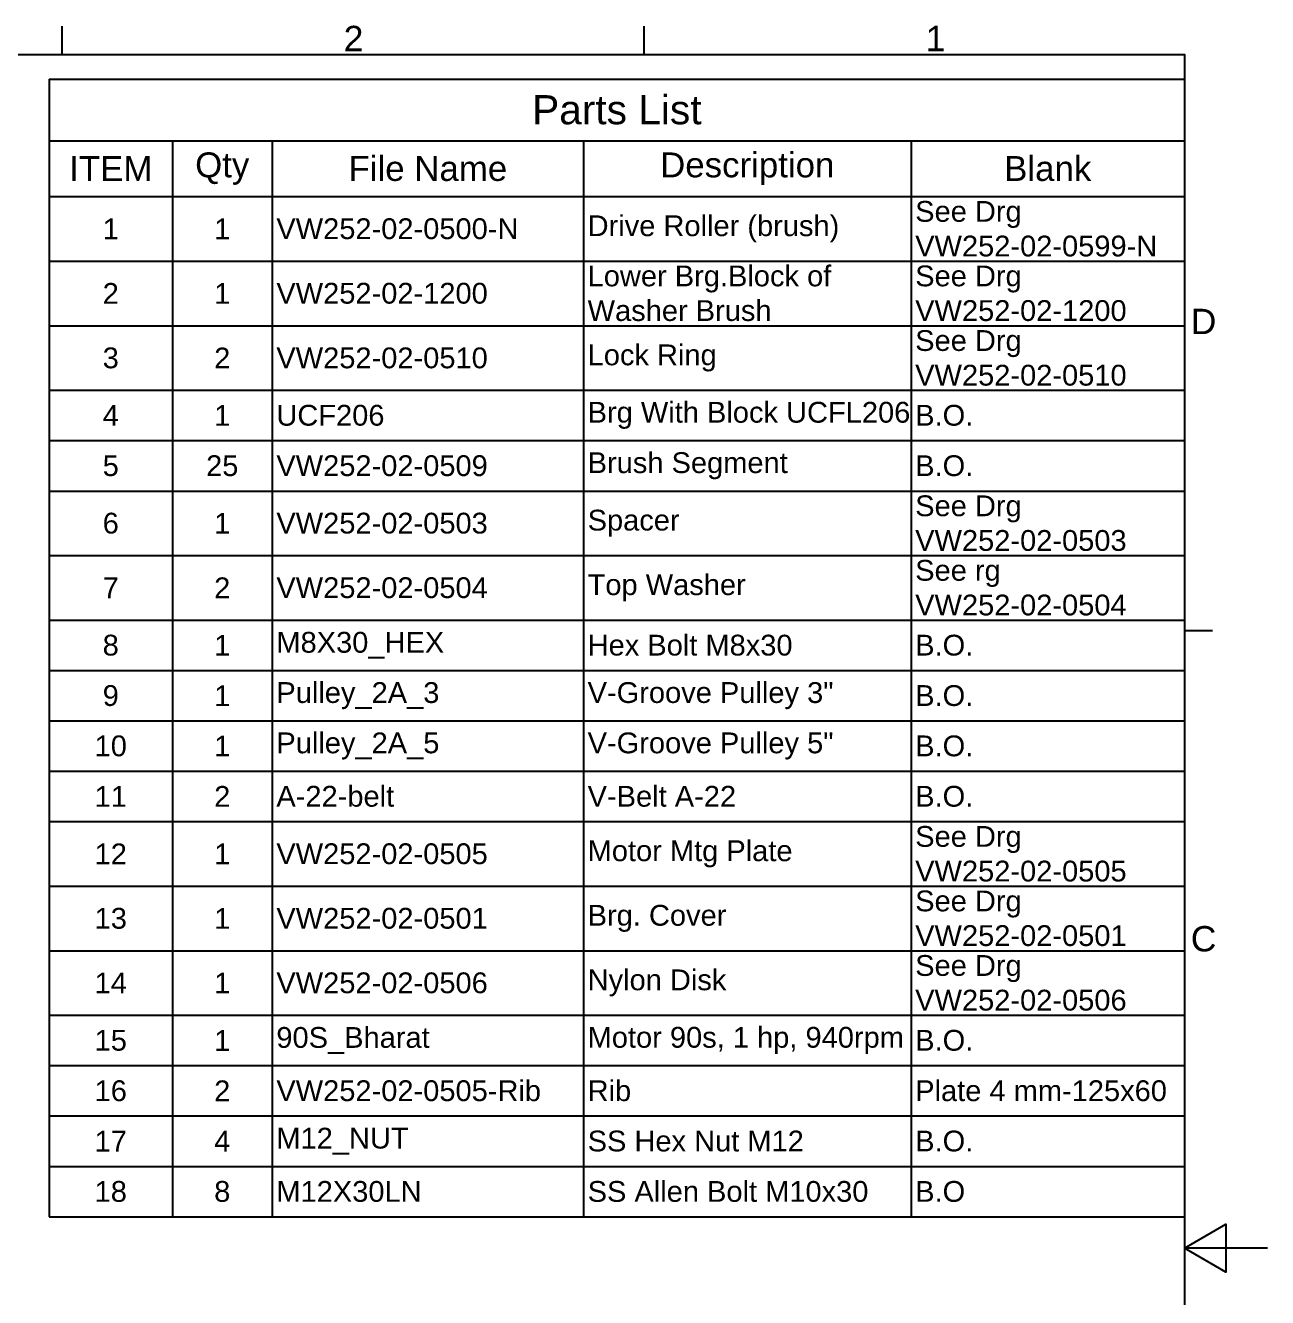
# Paper-space layout 'Brush Roller Sub Assy' of a CAD drawing. Header units: millimetres. Extents: x -9 to 421, y -10 to 297.
# Drawn here: x 271.4 to 420.9, y 137.4 to 290.3 of the extents above; entities that cross this region are included whole.
import ezdxf

# ---------------------------------------------------------------- set-up
doc = ezdxf.new("R2010")
doc.units = ezdxf.units.MM
doc.layers.add('2dTransBorder', color=7, linetype='Continuous', lineweight=35)
doc.layers.add('Title', color=7, linetype='Continuous')
doc.styles.add('Current-ISO', font='ARIAL.TTF')
doc.styles.get("Standard").update_dxf_attribs({"font": 'ARIAL.TTF'})

# ---------------------------------------------------------------- blocks, each defined once
blk = doc.blocks.new('*T39')
at = {"color": 0, "lineweight": -2}
for p, q in [((0, 0), (14.81, 0)), ((0, 0), (0, -7.39)), ((14.81, 0), (26.82, 0)), ((26.82, 0), (64.26, 0)), ((64.26, 0), (103.66, 0)), ((103.66, 0), (136.55, 0)), ((136.55, 0), (136.55, -7.39)), ((0, -7.39), (14.81, -7.39)), ((0, -7.39), (0, -14.11)), ((14.81, -7.39), (26.82, -7.39)), ((14.81, -7.39), (14.81, -14.11)), ((26.82, -7.39), (64.26, -7.39)), ((26.82, -7.39), (26.82, -14.11)), ((64.26, -7.39), (103.66, -7.39)), ((64.26, -7.39), (64.26, -14.11)), ((103.66, -7.39), (136.55, -7.39)), ((103.66, -7.39), (103.66, -14.11)), ((136.55, -7.39), (136.55, -14.11)), ((0, -14.11), (14.81, -14.11)), ((0, -14.11), (0, -21.87)), ((14.81, -14.11), (26.82, -14.11)), ((14.81, -14.11), (14.81, -21.87)), ((26.82, -14.11), (64.26, -14.11)), ((26.82, -14.11), (26.82, -21.87)), ((64.26, -14.11), (103.66, -14.11)), ((64.26, -14.11), (64.26, -21.87)), ((103.66, -14.11), (136.55, -14.11)), ((103.66, -14.11), (103.66, -21.87)), ((136.55, -14.11), (136.55, -21.87)), ((0, -21.87), (14.81, -21.87)), ((0, -21.87), (0, -29.64)), ((14.81, -21.87), (26.82, -21.87)), ((14.81, -21.87), (14.81, -29.64)), ((26.82, -21.87), (64.26, -21.87)), ((26.82, -21.87), (26.82, -29.64)), ((64.26, -21.87), (103.66, -21.87)), ((64.26, -21.87), (64.26, -29.64)), ((103.66, -21.87), (136.55, -21.87)), ((103.66, -21.87), (103.66, -29.64)), ((136.55, -21.87), (136.55, -29.64)), ((0, -29.64), (14.81, -29.64)), ((0, -29.64), (0, -37.4)), ((14.81, -29.64), (26.82, -29.64)), ((14.81, -29.64), (14.81, -37.4)), ((26.82, -29.64), (64.26, -29.64)), ((26.82, -29.64), (26.82, -37.4)), ((64.26, -29.64), (103.66, -29.64)), ((64.26, -29.64), (64.26, -37.4)), ((103.66, -29.64), (136.55, -29.64)), ((103.66, -29.64), (103.66, -37.4)), ((136.55, -29.64), (136.55, -37.4)), ((0, -37.4), (14.81, -37.4)), ((0, -37.4), (0, -43.45)), ((14.81, -37.4), (26.82, -37.4)), ((14.81, -37.4), (14.81, -43.45)), ((26.82, -37.4), (64.26, -37.4)), ((26.82, -37.4), (26.82, -43.45)), ((64.26, -37.4), (103.66, -37.4)), ((64.26, -37.4), (64.26, -43.45)), ((103.66, -37.4), (136.55, -37.4)), ((103.66, -37.4), (103.66, -43.45)), ((136.55, -37.4), (136.55, -43.45)), ((0, -43.45), (14.81, -43.45)), ((0, -43.45), (0, -49.51)), ((14.81, -43.45), (26.82, -43.45)), ((14.81, -43.45), (14.81, -49.51)), ((26.82, -43.45), (64.26, -43.45)), ((26.82, -43.45), (26.82, -49.51)), ((64.26, -43.45), (103.66, -43.45)), ((64.26, -43.45), (64.26, -49.51)), ((103.66, -43.45), (136.55, -43.45)), ((103.66, -43.45), (103.66, -49.51)), ((136.55, -43.45), (136.55, -49.51)), ((0, -49.51), (14.81, -49.51)), ((0, -49.51), (0, -57.27)), ((14.81, -49.51), (26.82, -49.51)), ((14.81, -49.51), (14.81, -57.27)), ((26.82, -49.51), (64.26, -49.51)), ((26.82, -49.51), (26.82, -57.27)), ((64.26, -49.51), (103.66, -49.51)), ((64.26, -49.51), (64.26, -57.27)), ((103.66, -49.51), (136.55, -49.51)), ((103.66, -49.51), (103.66, -57.27)), ((136.55, -49.51), (136.55, -57.27)), ((0, -57.27), (14.81, -57.27)), ((0, -57.27), (0, -65.03)), ((14.81, -57.27), (26.82, -57.27)), ((14.81, -57.27), (14.81, -65.03)), ((26.82, -57.27), (64.26, -57.27)), ((26.82, -57.27), (26.82, -65.03)), ((64.26, -57.27), (103.66, -57.27)), ((64.26, -57.27), (64.26, -65.03)), ((103.66, -57.27), (136.55, -57.27)), ((103.66, -57.27), (103.66, -65.03)), ((136.55, -57.27), (136.55, -65.03)), ((0, -65.03), (14.81, -65.03)), ((0, -65.03), (0, -71.09)), ((14.81, -65.03), (26.82, -65.03)), ((14.81, -65.03), (14.81, -71.09)), ((26.82, -65.03), (64.26, -65.03)), ((26.82, -65.03), (26.82, -71.09)), ((64.26, -65.03), (103.66, -65.03)), ((64.26, -65.03), (64.26, -71.09)), ((103.66, -65.03), (136.55, -65.03)), ((103.66, -65.03), (103.66, -71.09)), ((136.55, -65.03), (136.55, -71.09)), ((0, -71.09), (14.81, -71.09)), ((0, -71.09), (0, -77.14)), ((14.81, -71.09), (26.82, -71.09)), ((14.81, -71.09), (14.81, -77.14)), ((26.82, -71.09), (64.26, -71.09)), ((26.82, -71.09), (26.82, -77.14)), ((64.26, -71.09), (103.66, -71.09)), ((64.26, -71.09), (64.26, -77.14)), ((103.66, -71.09), (136.55, -71.09)), ((103.66, -71.09), (103.66, -77.14)), ((136.55, -71.09), (136.55, -77.14)), ((0, -77.14), (14.81, -77.14)), ((0, -77.14), (0, -83.2)), ((14.81, -77.14), (26.82, -77.14)), ((14.81, -77.14), (14.81, -83.2)), ((26.82, -77.14), (64.26, -77.14)), ((26.82, -77.14), (26.82, -83.2)), ((64.26, -77.14), (103.66, -77.14)), ((64.26, -77.14), (64.26, -83.2)), ((103.66, -77.14), (136.55, -77.14)), ((103.66, -77.14), (103.66, -83.2)), ((136.55, -77.14), (136.55, -83.2)), ((0, -83.2), (14.81, -83.2)), ((0, -83.2), (0, -89.26)), ((14.81, -83.2), (26.82, -83.2)), ((14.81, -83.2), (14.81, -89.26)), ((26.82, -83.2), (64.26, -83.2)), ((26.82, -83.2), (26.82, -89.26)), ((64.26, -83.2), (103.66, -83.2)), ((64.26, -83.2), (64.26, -89.26)), ((103.66, -83.2), (136.55, -83.2)), ((103.66, -83.2), (103.66, -89.26)), ((136.55, -83.2), (136.55, -89.26)), ((0, -89.26), (14.81, -89.26)), ((0, -89.26), (0, -97.02)), ((14.81, -89.26), (26.82, -89.26)), ((14.81, -89.26), (14.81, -97.02)), ((26.82, -89.26), (64.26, -89.26)), ((26.82, -89.26), (26.82, -97.02)), ((64.26, -89.26), (103.66, -89.26)), ((64.26, -89.26), (64.26, -97.02)), ((103.66, -89.26), (136.55, -89.26)), ((103.66, -89.26), (103.66, -97.02)), ((136.55, -89.26), (136.55, -97.02)), ((0, -97.02), (14.81, -97.02)), ((0, -97.02), (0, -104.78)), ((14.81, -97.02), (26.82, -97.02)), ((14.81, -97.02), (14.81, -104.78)), ((26.82, -97.02), (64.26, -97.02)), ((26.82, -97.02), (26.82, -104.78)), ((64.26, -97.02), (103.66, -97.02)), ((64.26, -97.02), (64.26, -104.78)), ((103.66, -97.02), (136.55, -97.02)), ((103.66, -97.02), (103.66, -104.78)), ((136.55, -97.02), (136.55, -104.78)), ((0, -104.78), (14.81, -104.78)), ((0, -104.78), (0, -112.54)), ((14.81, -104.78), (26.82, -104.78)), ((14.81, -104.78), (14.81, -112.54)), ((26.82, -104.78), (64.26, -104.78)), ((26.82, -104.78), (26.82, -112.54)), ((64.26, -104.78), (103.66, -104.78)), ((64.26, -104.78), (64.26, -112.54)), ((103.66, -104.78), (136.55, -104.78)), ((103.66, -104.78), (103.66, -112.54)), ((136.55, -104.78), (136.55, -112.54)), ((0, -112.54), (14.81, -112.54)), ((0, -112.54), (0, -118.6)), ((14.81, -112.54), (26.82, -112.54)), ((14.81, -112.54), (14.81, -118.6)), ((26.82, -112.54), (64.26, -112.54)), ((26.82, -112.54), (26.82, -118.6)), ((64.26, -112.54), (103.66, -112.54)), ((64.26, -112.54), (64.26, -118.6)), ((103.66, -112.54), (136.55, -112.54)), ((103.66, -112.54), (103.66, -118.6)), ((136.55, -112.54), (136.55, -118.6)), ((0, -118.6), (14.81, -118.6)), ((0, -118.6), (0, -124.65)), ((14.81, -118.6), (26.82, -118.6)), ((14.81, -118.6), (14.81, -124.65)), ((26.82, -118.6), (64.26, -118.6)), ((26.82, -118.6), (26.82, -124.65)), ((64.26, -118.6), (103.66, -118.6)), ((64.26, -118.6), (64.26, -124.65)), ((103.66, -118.6), (136.55, -118.6)), ((103.66, -118.6), (103.66, -124.65)), ((136.55, -118.6), (136.55, -124.65)), ((0, -124.65), (14.81, -124.65)), ((0, -124.65), (0, -130.71)), ((14.81, -124.65), (26.82, -124.65)), ((14.81, -124.65), (14.81, -130.71)), ((26.82, -124.65), (64.26, -124.65)), ((26.82, -124.65), (26.82, -130.71)), ((64.26, -124.65), (103.66, -124.65)), ((64.26, -124.65), (64.26, -130.71)), ((103.66, -124.65), (136.55, -124.65)), ((103.66, -124.65), (103.66, -130.71)), ((136.55, -124.65), (136.55, -130.71)), ((0, -130.71), (14.81, -130.71)), ((0, -130.71), (0, -136.76)), ((14.81, -130.71), (26.82, -130.71)), ((14.81, -130.71), (14.81, -136.76)), ((26.82, -130.71), (64.26, -130.71)), ((26.82, -130.71), (26.82, -136.76)), ((64.26, -130.71), (103.66, -130.71)), ((64.26, -130.71), (64.26, -136.76)), ((103.66, -130.71), (136.55, -130.71)), ((103.66, -130.71), (103.66, -136.76)), ((136.55, -130.71), (136.55, -136.76)), ((0, -136.76), (14.81, -136.76)), ((14.81, -136.76), (26.82, -136.76)), ((26.82, -136.76), (64.26, -136.76)), ((64.26, -136.76), (103.66, -136.76)), ((103.66, -136.76), (136.55, -136.76))]:
    blk.add_line(p, q, dxfattribs=at)
at = {"color": 0}
for s, insert, char_height, width, attachment_point in [('Parts List', (68.27, -3.69), 3.5, 135.5483, 5), ('Qty', (20.81, -10.75), 3, 11.014, 5), ('File Name', (45.54, -10.75), 3, 36.4388, 5), ('Description', (83.96, -10.75), 3, 38.3946, 5), ('Blank', (120.1, -10.75), 3, 31.8931, 5), ('ITEM', (7.4, -10.75), 3, 13.8079, 5), ('See Drg VW252-02-0599-N', (104.16, -17.99), 2.5, 31.8931, 4), ('1', (7.4, -17.99), 2.5, 13.8079, 5), ('1', (20.81, -17.99), 2.5, 11.014, 5), ('VW252-02-0500-N', (27.32, -17.99), 2.5, 36.4388, 4), ('Drive Roller (brush)', (64.76, -17.99), 2.5, 38.3946, 4), ('Lower Brg.Block of Washer Brush', (64.76, -25.75), 2.5, 38.3946, 4), ('See Drg VW252-02-1200', (104.16, -25.75), 2.5, 31.8931, 4), ('2', (7.4, -25.75), 2.5, 13.8079, 5), ('VW252-02-1200', (27.32, -25.75), 2.5, 36.4388, 4), ('1', (20.81, -25.75), 2.5, 11.014, 5), ('See Drg VW252-02-0510', (104.16, -33.52), 2.5, 31.8931, 4), ('Lock Ring', (64.76, -33.52), 2.5, 38.3946, 4), ('3', (7.4, -33.52), 2.5, 13.8079, 5), ('2', (20.81, -33.52), 2.5, 11.014, 5), ('VW252-02-0510', (27.32, -33.52), 2.5, 36.4388, 4), ('4', (7.4, -40.42), 2.5, 13.8079, 5), ('1', (20.81, -40.42), 2.5, 11.014, 5), ('UCF206', (27.32, -40.42), 2.5, 36.4388, 4), ('Brg With Block UCFL206', (64.76, -40.42), 2.5, 38.3946, 4), ('B.O.', (104.16, -40.42), 2.5, 31.8931, 4), ('5', (7.4, -46.48), 2.5, 13.8079, 5), ('25', (20.81, -46.48), 2.5, 11.014, 5), ('VW252-02-0509', (27.32, -46.48), 2.5, 36.4388, 4), ('Brush Segment', (64.76, -46.48), 2.5, 38.3946, 4), ('B.O.', (104.16, -46.48), 2.5, 31.8931, 4), ('See Drg VW252-02-0503', (104.16, -53.39), 2.5, 31.8931, 4), ('Spacer', (64.76, -53.39), 2.5, 38.3946, 4), ('6', (7.4, -53.39), 2.5, 13.8079, 5), ('1', (20.81, -53.39), 2.5, 11.014, 5), ('VW252-02-0503', (27.32, -53.39), 2.5, 36.4388, 4), ('See rg VW252-02-0504', (104.16, -61.15), 2.5, 31.8931, 4), ('Top Washer', (64.76, -61.15), 2.5, 38.3946, 4), ('7', (7.4, -61.15), 2.5, 13.8079, 5), ('2', (20.81, -61.15), 2.5, 11.014, 5), ('VW252-02-0504', (27.32, -61.15), 2.5, 36.4388, 4), ('8', (7.4, -68.06), 2.5, 13.8079, 5), ('1', (20.81, -68.06), 2.5, 11.014, 5), ('M8X30_HEX', (27.32, -68.06), 2.5, 36.4388, 4), ('Hex Bolt M8x30', (64.76, -68.06), 2.5, 38.3946, 4), ('B.O.', (104.16, -68.06), 2.5, 31.8931, 4), ('9', (7.4, -74.12), 2.5, 13.8079, 5), ('1', (20.81, -74.12), 2.5, 11.014, 5), ('Pulley_2A_3', (27.32, -74.12), 2.5, 36.4388, 4), ('V-Groove Pulley 3"', (64.76, -74.12), 2.5, 38.3946, 4), ('B.O.', (104.16, -74.12), 2.5, 31.8931, 4), ('10', (7.4, -80.17), 2.5, 13.8079, 5), ('1', (20.81, -80.17), 2.5, 11.014, 5), ('Pulley_2A_5', (27.32, -80.17), 2.5, 36.4388, 4), ('V-Groove Pulley 5"', (64.76, -80.17), 2.5, 38.3946, 4), ('B.O.', (104.16, -80.17), 2.5, 31.8931, 4), ('11', (7.4, -86.23), 2.5, 13.8079, 5), ('2', (20.81, -86.23), 2.5, 11.014, 5), ('A-22-belt', (27.32, -86.23), 2.5, 36.4388, 4), ('V-Belt A-22', (64.76, -86.23), 2.5, 38.3946, 4), ('B.O.', (104.16, -86.23), 2.5, 31.8931, 4), ('See Drg VW252-02-0505', (104.16, -93.14), 2.5, 31.8931, 4), ('Motor Mtg Plate', (64.76, -93.14), 2.5, 38.3946, 4), ('12', (7.4, -93.14), 2.5, 13.8079, 5), ('1', (20.81, -93.14), 2.5, 11.014, 5), ('VW252-02-0505', (27.32, -93.14), 2.5, 36.4388, 4), ('See Drg VW252-02-0501', (104.16, -100.9), 2.5, 31.8931, 4), ('Brg. Cover', (64.76, -100.9), 2.5, 38.3946, 4), ('13', (7.4, -100.9), 2.5, 13.8079, 5), ('1', (20.81, -100.9), 2.5, 11.014, 5), ('VW252-02-0501', (27.32, -100.9), 2.5, 36.4388, 4), ('See Drg VW252-02-0506', (104.16, -108.66), 2.5, 31.8931, 4), ('Nylon Disk', (64.76, -108.66), 2.5, 38.3946, 4), ('14', (7.4, -108.66), 2.5, 13.8079, 5), ('1', (20.81, -108.66), 2.5, 11.014, 5), ('VW252-02-0506', (27.32, -108.66), 2.5, 36.4388, 4), ('15', (7.4, -115.57), 2.5, 13.8079, 5), ('1', (20.81, -115.57), 2.5, 11.014, 5), ('90S_Bharat', (27.32, -115.57), 2.5, 36.4388, 4), ('Motor 90s, 1 hp, 940rpm', (64.76, -115.57), 2.5, 38.3946, 4), ('B.O.', (104.16, -115.57), 2.5, 31.8931, 4), ('16', (7.4, -121.63), 2.5, 13.8079, 5), ('2', (20.81, -121.63), 2.5, 11.014, 5), ('VW252-02-0505-Rib', (27.32, -121.63), 2.5, 36.4388, 4), ('Rib', (64.76, -121.63), 2.5, 38.3946, 4), ('Plate 4 mm-125x60', (104.16, -121.63), 2.5, 31.8931, 4), ('17', (7.4, -127.68), 2.5, 13.8079, 5), ('4', (20.81, -127.68), 2.5, 11.014, 5), ('M12_NUT', (27.32, -127.68), 2.5, 36.4388, 4), ('SS Hex Nut M12', (64.76, -127.68), 2.5, 38.3946, 4), ('B.O.', (104.16, -127.68), 2.5, 31.8931, 4), ('18', (7.4, -133.74), 2.5, 13.8079, 5), ('8', (20.81, -133.74), 2.5, 11.014, 5), ('M12X30LN', (27.32, -133.74), 2.5, 36.4388, 4), ('SS Allen Bolt M10x30', (64.76, -133.74), 2.5, 38.3946, 4), ('B.O', (104.16, -133.74), 2.5, 31.8931, 4)]:
    blk.add_mtext(s, dxfattribs=dict(at, insert=insert, char_height=char_height, width=width, attachment_point=attachment_point))
blk = doc.blocks.new('Default Border')
at = {"layer": '2dTransBorder', "color": 179, "linetype": 'Continuous', "lineweight": 25, "true_color": 0x262659}
for points in [[(280, 292), (280, 295.4)], [(350, 292), (350, 295.4)], [(5, 5), (5, 292), (415, 292), (415, 5), (5, 5)], [(415, 222.75), (418.4, 222.75)], [(425, 148.5), (415, 148.5), (420, 151.39), (420, 145.61), (415, 148.5)]]:
    blk.add_lwpolyline(points, dxfattribs=at)
at = {"layer": '2dTransBorder', "color": 179, "lineweight": 211, "char_height": 3.05, "attachment_point": 7, "style": 'Current-ISO'}
for s, insert in [('2', (313.88, 292.4)), ('1', (383.88, 292.4)), ('D', (415.77, 258.38)), ('C', (415.77, 184.12))]:
    blk.add_mtext(s, dxfattribs=dict(at, insert=insert))
blk = doc.blocks.new('Title')
at = {"layer": '2dTransBorder'}
blk.add_blockref('Default Border', (-5, -5), dxfattribs=at)

psp = doc.layouts.new('Brush Roller Sub Assy')

# ---------------------------------------------------------------- block references
psp.add_blockref('*T39', (274.31, 283.85))
at = {"layer": 'Title'}
psp.add_blockref('Title', (0.85, -0.18), dxfattribs=at)

doc.saveas('drawing.dxf')
